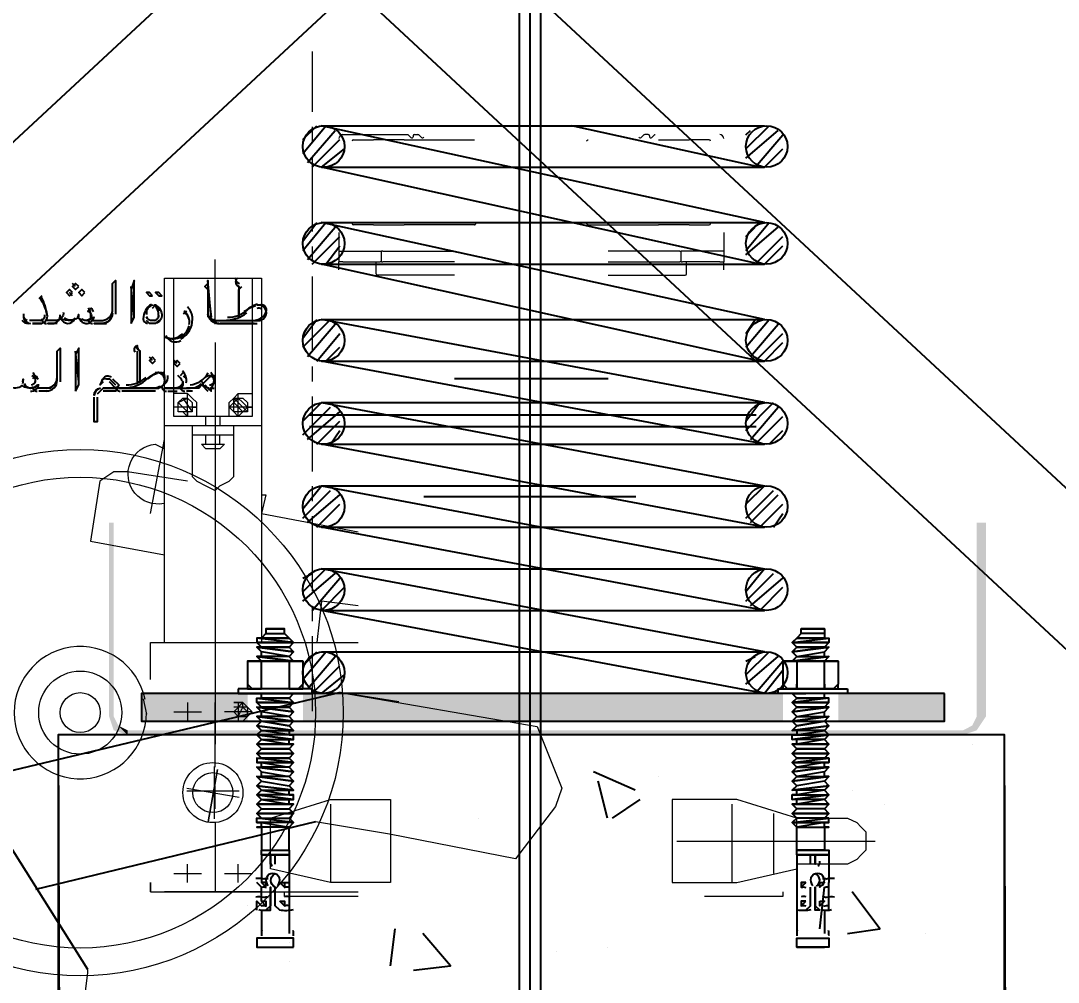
# Model space of a CAD drawing. Header units: millimetres. Extents: x -665 to 1025160, y -26028 to 4210.
# Drawn here: x 2209.8 to 2649.4, y -23621.2 to -23213.8 of the extents above; entities that cross this region are included whole.
import ezdxf

# ---------------------------------------------------------------- set-up
doc = ezdxf.new("R2010")
doc.units = ezdxf.units.MM
doc.linetypes.add('$2$CENTER', pattern=[50.8, 31.75, -6.35, 6.35, -6.35])
for name, color, linetype in [('$0$PDF_PDF6_Geometry', 7, 'Continuous'), ('$0$PDF_SAS_STB_Side', 7, 'Continuous'), ('$2$PDF_0', 7, 'Continuous'), ('AA_Rail', 7, 'Continuous'), ('S-BRACE', 7, 'Continuous')]:
    doc.layers.add(name, color=color, linetype=linetype)
doc.layers.add('$2$CL', color=2, linetype='$2$CENTER', lineweight=0)
doc.layers.add('AA_Datum', color=7, linetype='Continuous', plot=False)
doc.styles.add('Century Gothic$001H0', font='cent.shx')
doc.dimstyles.new('Copy of ISO-25', dxfattribs={"dimtxt": 250, "dimasz": 80, "dimexe": 1.25, "dimexo": 0.625, "dimtad": 1, "dimtxsty": 'Century Gothic$001H0', "dimblk": 'ARCHTICK', "dimcen": 2.5, "dimadec": 0, "dimazin": 0, "dimtfac": 1, "dimtmove": 0, "dimatfit": 3, "dimfxl": 1, "dimarcsym": 0})

# ---------------------------------------------------------------- blocks, each defined once
blk = doc.blocks.new('_ArchTick')
at = {"color": 0, "linetype": 'ByBlock', "const_width": 0.15}
blk.add_lwpolyline([(-0.5, -0.5), (0.5, 0.5)], dxfattribs=at)
blk = doc.blocks.new('*D99')
at = {"color": 0, "lineweight": -2, "transparency": 16777216}
for p, q in [((3250, -6315.42), (249.37, -6315.42)), ((250.62, -23815.42), (250.62, -6315.42)), ((3250, -23815.42), (249.37, -23815.42))]:
    blk.add_line(p, q, dxfattribs=at)
at = {"layer": 'Defpoints', "color": 0, "transparency": 16777216}
for p in [(250.62, -6315.42), (3250.62, -6315.42), (3250.62, -23815.42)]:
    blk.add_point(p, dxfattribs=at)
at = {"color": 0, "lineweight": -2, "transparency": 16777216, "xscale": 80, "yscale": 80, "zscale": 80}
for p, rotation in [((250.62, -6315.42), 90), ((250.62, -23815.42), 270)]:
    blk.add_blockref('_ArchTick', p, dxfattribs=dict(at, rotation=rotation))
at = {"color": 0, "transparency": 16777216, "insert": (125, -15065.42), "char_height": 250, "attachment_point": 5, "rotation": 90, "style": 'Century Gothic$001H0'}
blk.add_mtext('SHAFT TOTAL HEIGHT 17500', dxfattribs=at)

msp = doc.modelspace()

# ---------------------------------------------------------------- linework, layer by layer
at = {"layer": '$0$PDF_PDF6_Geometry', "lineweight": 5}
for points in [[(2292.188, -23342.384), (2292.188, -23315.005)], [(2292.188, -23350.207), (2292.188, -23520.351)], [(2282.41, -23377.586), (2284.365, -23377.586), (2280.454, -23377.586), (2280.454, -23371.719)], [(2305.878, -23377.586), (2307.833, -23377.586), (2301.966, -23377.586), (2301.966, -23371.719)], [(2280.454, -23381.498), (2280.454, -23377.586), (2274.587, -23377.586)], [(2301.966, -23381.498), (2301.966, -23377.586), (2298.055, -23377.586)], [(2264.809, -23422.567), (2270.676, -23391.276)], [(2280.454, -23408.877), (2255.03, -23404.966)], [(2280.454, -23502.75), (2280.454, -23506.661), (2280.454, -23510.572)], [(2292.188, -23530.129), (2292.188, -23502.75)], [(2301.966, -23502.75), (2301.966, -23510.572)], [(2274.587, -23506.661), (2280.454, -23506.661), (2286.321, -23506.661)], [(2307.833, -23506.661), (2301.966, -23506.661), (2296.099, -23506.661)], [(2302.292, -23540.234), (2291.862, -23540.234), (2291.862, -23529.803)], [(2293.166, -23531.107), (2289.255, -23553.271), (2293.166, -23531.107)], [(2280.128, -23538.93), (2302.292, -23542.841)], [(2292.188, -23547.73), (2292.188, -23537.952)], [(2291.862, -23551.968), (2291.862, -23540.234), (2280.128, -23540.234)], [(2341.08, -23545.775), (2341.08, -23561.42), (2341.08, -23579.021)], [(2511.224, -23579.021), (2511.224, -23561.42), (2511.224, -23545.775)], [(2528.825, -23549.686), (2528.825, -23561.42), (2528.825, -23575.11)], [(2292.188, -23553.597), (2292.188, -23582.932)], [(2487.756, -23561.42), (2528.825, -23561.42), (2571.85, -23561.42)], [(2280.454, -23579.021), (2280.454, -23575.11), (2280.454, -23571.198)], [(2296.099, -23575.11), (2301.966, -23575.11), (2301.966, -23571.198)], [(2274.587, -23575.11), (2280.454, -23575.11), (2286.321, -23575.11)], [(2301.966, -23579.021), (2301.966, -23575.11), (2307.833, -23575.11)]]:
    msp.add_lwpolyline(points, dxfattribs=at)
at = {"layer": '$0$PDF_PDF6_Geometry', "lineweight": 13}
for points in [[(2270.676, -23477.326), (2270.676, -23322.827), (2311.745, -23322.827), (2311.745, -23477.326)], [(2307.833, -23322.827), (2307.833, -23381.498), (2274.587, -23381.498), (2274.587, -23322.827)], [(2284.365, -23381.498), (2284.365, -23375.631), (2282.41, -23373.675), (2280.454, -23371.719), (2274.587, -23371.719)], [(2298.055, -23381.498), (2298.055, -23375.631), (2300.011, -23373.675), (2301.966, -23371.719), (2307.833, -23371.719)], [(2280.454, -23379.542), (2276.543, -23375.631), (2278.498, -23373.675), (2282.41, -23379.542)], [(2305.878, -23379.542), (2300.011, -23373.675), (2300.011, -23375.631), (2303.922, -23379.542)], [(2311.745, -23385.409), (2270.676, -23385.409)], [(2282.41, -23385.409), (2282.41, -23403.01), (2282.41, -23406.921), (2284.365, -23408.877), (2288.277, -23410.833), (2292.188, -23412.788), (2294.144, -23410.833), (2298.055, -23408.877), (2300.011, -23406.921), (2300.011, -23403.01), (2300.011, -23385.409)], [(2288.277, -23385.409), (2288.277, -23381.498)], [(2294.144, -23381.498), (2294.144, -23385.409)], [(2282.41, -23389.32), (2300.011, -23389.32)], [(2288.277, -23393.232), (2288.277, -23389.32)], [(2294.144, -23393.232), (2294.144, -23389.32)], [(2255.03, -23404.966), (2249.163, -23404.966), (2243.296, -23408.877), (2239.385, -23434.301), (2270.676, -23440.168)], [(2311.745, -23414.744), (2313.7, -23414.744), (2311.745, -23422.567), (2352.814, -23430.39)], [(2352.814, -23461.68), (2337.169, -23459.725), (2335.213, -23477.326)], [(2264.809, -23492.971), (2264.809, -23477.326), (2352.814, -23477.326)], [(2369.939, -23502.424), (2345.167, -23498.512), (2428.609, -23512.854), (2439.04, -23538.93), (2436.432, -23546.753), (2419.483, -23568.917), (2366.028, -23558.487), (2334.737, -23553.271)], [(2261.725, -23501.12), (2263.029, -23507.639)], [(2303.922, -23502.75), (2300.011, -23506.661), (2301.966, -23508.617), (2303.922, -23504.705)], [(2303.922, -23508.617), (2301.966, -23508.617), (2303.922, -23508.617), (2305.878, -23508.617), (2307.833, -23506.661), (2305.878, -23504.705), (2303.922, -23504.705), (2300.011, -23504.705)], [(2538.603, -23551.642), (2560.116, -23551.642), (2564.027, -23553.597), (2565.983, -23555.553), (2567.939, -23557.509), (2567.939, -23561.42), (2567.939, -23565.331), (2565.983, -23567.287), (2564.027, -23569.243), (2560.116, -23571.198), (2538.603, -23571.198)], [(2264.809, -23579.021), (2264.809, -23582.932), (2264.809, -23579.021)], [(2264.809, -23582.932), (2352.814, -23582.932)], [(2311.745, -23582.932), (2270.676, -23582.932)], [(2352.814, -23584.888), (2321.523, -23584.888), (2321.523, -23582.932)], [(2532.736, -23582.932), (2532.736, -23584.888), (2499.49, -23584.888)], [(2100.056, -23602.815), (2098.752, -23604.119), (2088.321, -23699.709), (2088.321, -23701.927), (2089.625, -23703.244), (2225.219, -23714.978), (2226.143, -23713.905), (2226.523, -23712.361), (2238.257, -23617.157), (2238.257, -23615.853)]]:
    msp.add_lwpolyline(points, dxfattribs=at)
for points in [[(2282.41, -23377.586), (2282.41, -23379.542), (2280.454, -23379.542), (2276.543, -23379.542), (2276.543, -23377.586), (2276.543, -23375.631), (2280.454, -23373.675), (2282.41, -23375.631), (2282.41, -23377.586), (2282.41, -23379.542), (2280.454, -23379.542), (2280.454, -23381.498), (2278.498, -23379.542), (2276.543, -23379.542), (2276.543, -23377.586), (2276.543, -23375.631), (2278.498, -23373.675), (2280.454, -23373.675), (2282.41, -23375.631)], [(2305.878, -23377.586), (2303.922, -23379.542), (2301.966, -23379.542), (2300.011, -23379.542), (2300.011, -23377.586), (2300.011, -23375.631), (2301.966, -23373.675), (2303.922, -23375.631), (2305.878, -23377.586), (2305.878, -23379.542), (2303.922, -23379.542), (2301.966, -23381.498), (2300.011, -23379.542), (2298.055, -23377.586), (2300.011, -23375.631), (2300.011, -23373.675), (2301.966, -23373.675), (2303.922, -23373.675), (2305.878, -23375.631)], [(2288.277, -23395.187), (2286.321, -23393.232), (2296.099, -23393.232), (2294.144, -23395.187)], [(2300.011, -23502.75), (2301.966, -23502.75), (2303.922, -23502.75), (2305.878, -23504.705), (2305.878, -23508.617), (2303.922, -23510.572), (2301.966, -23510.572), (2303.922, -23510.572), (2305.878, -23508.617), (2305.878, -23506.661), (2303.922, -23504.705), (2303.922, -23502.75), (2301.966, -23502.75)], [(2341.08, -23579.021), (2315.656, -23573.154), (2315.656, -23551.642), (2341.08, -23543.819), (2366.504, -23543.819), (2366.504, -23579.021)], [(2513.18, -23579.021), (2538.603, -23573.154), (2538.603, -23551.642), (2513.18, -23543.819), (2485.8, -23543.819), (2485.8, -23579.021)]]:
    msp.add_lwpolyline(points, close=True, dxfattribs=at)
msp.add_lwpolyline([(2270.455, -23418.363, -1.0507639), (2266.764, -23393.232), (2270.676, -23395.187)], format="xyb", dxfattribs=at)
for centre, radius in [((2234.997, -23506.986), 111.474), ((2234.998, -23506.987), 99.739), ((2234.998, -23506.987), 17.601), ((2234.998, -23506.987), 8.474), ((2291.211, -23540.886), 12.712), ((2291.211, -23540.886), 8.474)]:
    msp.add_circle(centre, radius, dxfattribs=at)
msp.add_arc((2234.998, -23506.988), 28.03, 11.35805, 0.14462, dxfattribs=at)
at = {"layer": '$0$PDF_SAS_STB_Side', "lineweight": 25}
for points in [[(2313.7, -23473.414), (2311.745, -23475.37), (2309.789, -23475.37), (2309.789, -23477.326), (2325.435, -23477.326), (2309.789, -23475.37)], [(2321.523, -23473.414), (2323.479, -23475.37), (2325.435, -23477.326), (2309.789, -23477.326), (2311.745, -23479.282), (2309.789, -23479.282)], [(2313.7, -23471.459), (2321.523, -23471.459)], [(2313.7, -23471.459), (2313.7, -23471.459)], [(2321.523, -23471.459), (2321.523, -23471.459)], [(2550.338, -23473.414), (2550.338, -23475.37), (2552.293, -23475.37), (2552.293, -23477.326), (2536.648, -23477.326), (2552.293, -23475.37)], [(2540.559, -23473.414), (2538.603, -23475.37), (2536.648, -23477.326), (2552.293, -23477.326), (2550.338, -23479.282), (2552.293, -23479.282)], [(2550.338, -23471.459), (2548.382, -23471.459), (2540.559, -23471.459)], [(2540.559, -23471.459), (2540.559, -23471.459)], [(2325.435, -23481.237), (2323.479, -23483.193), (2311.745, -23481.237), (2309.789, -23479.282), (2325.435, -23481.237), (2323.479, -23479.282), (2311.745, -23479.282), (2323.479, -23479.282), (2325.435, -23477.326)], [(2311.745, -23475.37), (2323.479, -23475.37), (2311.745, -23475.37)], [(2323.479, -23475.37), (2323.479, -23475.37)], [(2325.435, -23477.326), (2325.435, -23477.326)], [(2536.648, -23477.326), (2536.648, -23477.326)], [(2536.648, -23481.237), (2538.603, -23483.193), (2550.338, -23481.237), (2552.293, -23479.282), (2536.648, -23481.237), (2538.603, -23479.282), (2550.338, -23479.282), (2538.603, -23479.282), (2536.648, -23477.326)], [(2550.338, -23475.37), (2538.603, -23475.37), (2550.338, -23475.37)], [(2538.603, -23475.37), (2538.603, -23475.37)], [(2323.479, -23485.149), (2325.435, -23485.149), (2327.39, -23485.149), (2329.346, -23485.149), (2327.39, -23485.149), (2307.833, -23485.149), (2305.878, -23485.149), (2307.833, -23485.149), (2309.789, -23485.149), (2311.745, -23485.149), (2309.789, -23483.193), (2325.435, -23485.149), (2323.479, -23483.193), (2311.745, -23483.193), (2311.745, -23481.237)], [(2309.789, -23479.282), (2325.435, -23481.237), (2309.789, -23479.282)], [(2309.789, -23479.282), (2309.789, -23479.282)], [(2311.745, -23479.282), (2311.745, -23479.282)], [(2323.479, -23479.282), (2323.479, -23479.282)], [(2325.435, -23481.237), (2325.435, -23481.237)], [(2538.603, -23485.149), (2536.648, -23485.149), (2534.692, -23485.149), (2532.736, -23485.149), (2534.692, -23485.149), (2554.249, -23485.149), (2556.205, -23485.149), (2554.249, -23485.149), (2552.293, -23485.149), (2550.338, -23485.149), (2552.293, -23483.193), (2536.648, -23485.149), (2538.603, -23483.193), (2550.338, -23483.193), (2550.338, -23481.237)], [(2552.293, -23479.282), (2536.648, -23481.237), (2552.293, -23479.282)], [(2536.648, -23481.237), (2536.648, -23481.237)], [(2538.603, -23479.282), (2538.603, -23479.282)], [(2550.338, -23479.282), (2550.338, -23479.282)], [(2552.293, -23479.282), (2552.293, -23479.282)], [(2323.479, -23494.927), (2323.479, -23496.883), (2325.435, -23496.883), (2327.39, -23496.883), (2329.346, -23496.883), (2329.346, -23494.927), (2327.39, -23496.883), (2307.833, -23496.883), (2305.878, -23494.927), (2305.878, -23496.883), (2307.833, -23496.883), (2309.789, -23496.883), (2311.745, -23496.883), (2311.745, -23494.927), (2311.745, -23485.149), (2313.7, -23485.149), (2315.656, -23485.149), (2317.612, -23485.149), (2319.568, -23485.149), (2321.523, -23485.149), (2323.479, -23485.149), (2323.479, -23494.927), (2323.479, -23496.883), (2321.523, -23496.883), (2319.568, -23496.883), (2317.612, -23496.883), (2315.656, -23496.883), (2313.7, -23496.883), (2311.745, -23496.883), (2311.745, -23494.927)], [(2305.878, -23485.149), (2305.878, -23494.927)], [(2305.878, -23485.149), (2305.878, -23485.149)], [(2309.789, -23483.193), (2325.435, -23485.149), (2309.789, -23483.193)], [(2309.789, -23483.193), (2309.789, -23483.193)], [(2311.745, -23483.193), (2309.789, -23483.193)], [(2323.479, -23483.193), (2323.479, -23483.193)], [(2323.479, -23485.149), (2323.479, -23485.149)], [(2325.435, -23485.149), (2325.435, -23485.149)], [(2325.435, -23485.149), (2325.435, -23485.149)], [(2329.346, -23485.149), (2329.346, -23494.927)], [(2329.346, -23485.149), (2329.346, -23485.149)], [(2532.736, -23485.149), (2532.736, -23494.927)], [(2532.736, -23485.149), (2532.736, -23485.149)], [(2552.293, -23483.193), (2536.648, -23485.149), (2552.293, -23483.193)], [(2536.648, -23485.149), (2536.648, -23485.149)], [(2536.648, -23485.149), (2536.648, -23485.149)], [(2538.603, -23483.193), (2538.603, -23483.193)], [(2538.603, -23485.149), (2538.603, -23485.149)], [(2550.338, -23483.193), (2552.293, -23483.193)], [(2552.293, -23483.193), (2552.293, -23483.193)], [(2556.205, -23485.149), (2556.205, -23494.927)], [(2556.205, -23485.149), (2556.205, -23485.149)], [(2305.878, -23494.927), (2305.878, -23494.927)], [(2329.346, -23494.927), (2329.346, -23494.927)], [(2550.338, -23494.927), (2550.338, -23496.883), (2552.293, -23496.883), (2554.249, -23496.883), (2556.205, -23496.883), (2556.205, -23494.927), (2554.249, -23496.883), (2534.692, -23496.883), (2532.736, -23494.927), (2532.736, -23496.883), (2534.692, -23496.883), (2536.648, -23496.883), (2538.603, -23496.883), (2538.603, -23494.927)], [(2532.736, -23494.927), (2532.736, -23494.927)], [(2556.205, -23494.927), (2556.205, -23494.927)], [(2309.789, -23504.705), (2311.745, -23504.705), (2309.789, -23502.75), (2325.435, -23502.75), (2323.479, -23500.794), (2311.745, -23500.794), (2323.479, -23500.794), (2325.435, -23498.838), (2319.568, -23498.838), (2325.435, -23498.838), (2323.479, -23498.838)], [(2309.789, -23500.794), (2325.435, -23502.75), (2309.789, -23502.75), (2309.789, -23500.794), (2311.745, -23500.794), (2311.745, -23498.838)], [(2552.293, -23504.705), (2550.338, -23504.705), (2552.293, -23502.75), (2536.648, -23502.75), (2538.603, -23500.794), (2550.338, -23500.794), (2538.603, -23500.794), (2536.648, -23498.838), (2542.515, -23498.838), (2536.648, -23498.838), (2538.603, -23498.838)], [(2552.293, -23500.794), (2536.648, -23502.75), (2552.293, -23502.75), (2552.293, -23500.794), (2550.338, -23500.794), (2550.338, -23498.838)], [(2325.435, -23506.661), (2323.479, -23508.617), (2311.745, -23506.661), (2309.789, -23504.705), (2325.435, -23506.661), (2323.479, -23504.705), (2311.745, -23504.705), (2323.479, -23504.705), (2325.435, -23502.75)], [(2323.479, -23500.794), (2323.479, -23500.794)], [(2325.435, -23502.75), (2325.435, -23502.75)], [(2536.648, -23502.75), (2536.648, -23502.75)], [(2536.648, -23506.661), (2538.603, -23508.617), (2550.338, -23506.661), (2552.293, -23504.705), (2536.648, -23506.661), (2538.603, -23504.705), (2550.338, -23504.705), (2538.603, -23504.705), (2536.648, -23502.75)], [(2538.603, -23500.794), (2538.603, -23500.794)], [(2309.789, -23504.705), (2325.435, -23506.661), (2309.789, -23504.705)], [(2309.789, -23504.705), (2309.789, -23504.705)], [(2309.789, -23512.528), (2311.745, -23510.572), (2309.789, -23508.617), (2325.435, -23510.572), (2323.479, -23508.617), (2311.745, -23508.617), (2311.745, -23506.661)], [(2311.745, -23504.705), (2311.745, -23504.705)], [(2323.479, -23504.705), (2323.479, -23504.705)], [(2325.435, -23506.661), (2325.435, -23506.661)], [(2552.293, -23504.705), (2536.648, -23506.661), (2552.293, -23504.705)], [(2536.648, -23506.661), (2536.648, -23506.661)], [(2552.293, -23512.528), (2550.338, -23510.572), (2552.293, -23508.617), (2536.648, -23510.572), (2538.603, -23508.617), (2550.338, -23508.617), (2550.338, -23506.661)], [(2538.603, -23504.705), (2538.603, -23504.705)], [(2550.338, -23504.705), (2550.338, -23504.705)], [(2552.293, -23504.705), (2552.293, -23504.705)], [(2309.789, -23508.617), (2325.435, -23510.572), (2309.789, -23508.617)], [(2309.789, -23508.617), (2309.789, -23508.617)], [(2311.745, -23508.617), (2309.789, -23508.617)], [(2309.789, -23516.439), (2311.745, -23514.484), (2309.789, -23512.528), (2325.435, -23514.484), (2323.479, -23512.528), (2311.745, -23510.572), (2323.479, -23512.528), (2325.435, -23510.572)], [(2309.789, -23512.528), (2325.435, -23514.484), (2309.789, -23512.528)], [(2309.789, -23512.528), (2309.789, -23512.528)], [(2311.745, -23510.572), (2311.745, -23510.572)], [(2323.479, -23508.617), (2323.479, -23508.617)], [(2323.479, -23512.528), (2323.479, -23512.528)], [(2325.435, -23510.572), (2325.435, -23510.572)], [(2552.293, -23508.617), (2536.648, -23510.572), (2552.293, -23508.617)], [(2536.648, -23510.572), (2536.648, -23510.572)], [(2552.293, -23516.439), (2550.338, -23514.484), (2552.293, -23512.528), (2536.648, -23514.484), (2538.603, -23512.528), (2550.338, -23510.572), (2538.603, -23512.528), (2536.648, -23510.572)], [(2552.293, -23512.528), (2536.648, -23514.484), (2552.293, -23512.528)], [(2538.603, -23508.617), (2538.603, -23508.617)], [(2538.603, -23512.528), (2538.603, -23512.528)], [(2550.338, -23508.617), (2552.293, -23508.617)], [(2550.338, -23510.572), (2550.338, -23510.572)], [(2552.293, -23508.617), (2552.293, -23508.617)], [(2552.293, -23512.528), (2552.293, -23512.528)], [(2309.789, -23516.439), (2309.789, -23516.439)], [(2309.789, -23520.351), (2311.745, -23518.395), (2323.479, -23518.395), (2325.435, -23518.395), (2309.789, -23516.439), (2311.745, -23518.395), (2323.479, -23520.351), (2323.479, -23518.395)], [(2323.479, -23514.484), (2323.479, -23516.439), (2311.745, -23514.484), (2323.479, -23514.484), (2325.435, -23514.484)], [(2311.745, -23514.484), (2311.745, -23514.484)], [(2323.479, -23516.439), (2325.435, -23516.439)], [(2325.435, -23514.484), (2325.435, -23514.484)], [(2536.648, -23514.484), (2536.648, -23514.484)], [(2538.603, -23514.484), (2538.603, -23516.439), (2550.338, -23514.484), (2538.603, -23514.484), (2536.648, -23514.484)], [(2538.603, -23516.439), (2536.648, -23516.439)], [(2552.293, -23520.351), (2550.338, -23518.395), (2538.603, -23518.395), (2536.648, -23518.395), (2552.293, -23516.439), (2550.338, -23518.395), (2538.603, -23520.351), (2538.603, -23518.395)], [(2550.338, -23514.484), (2550.338, -23514.484)], [(2552.293, -23516.439), (2552.293, -23516.439)], [(2309.789, -23520.351), (2325.435, -23520.351), (2309.789, -23520.351)], [(2309.789, -23520.351), (2309.789, -23520.351)], [(2323.479, -23520.351), (2325.435, -23520.351), (2309.789, -23520.351), (2311.745, -23522.306), (2309.789, -23524.262)], [(2325.435, -23524.262), (2323.479, -23526.218), (2311.745, -23526.218), (2323.479, -23526.218), (2325.435, -23528.173), (2309.789, -23526.218), (2311.745, -23526.218), (2309.789, -23524.262), (2325.435, -23524.262), (2323.479, -23522.306), (2311.745, -23522.306), (2323.479, -23522.306), (2325.435, -23520.351)], [(2311.745, -23518.395), (2311.745, -23518.395)], [(2325.435, -23520.351), (2325.435, -23520.351)], [(2552.293, -23520.351), (2536.648, -23520.351), (2552.293, -23520.351)], [(2536.648, -23520.351), (2536.648, -23520.351)], [(2538.603, -23520.351), (2536.648, -23520.351), (2552.293, -23520.351), (2550.338, -23522.306), (2552.293, -23524.262)], [(2536.648, -23524.262), (2538.603, -23526.218), (2550.338, -23526.218), (2538.603, -23526.218), (2536.648, -23528.173), (2552.293, -23526.218), (2550.338, -23526.218), (2552.293, -23524.262), (2536.648, -23524.262), (2538.603, -23522.306), (2550.338, -23522.306), (2538.603, -23522.306), (2536.648, -23520.351)], [(2550.338, -23518.395), (2550.338, -23518.395)], [(2552.293, -23520.351), (2552.293, -23520.351)], [(2309.789, -23524.262), (2325.435, -23524.262), (2309.789, -23524.262)], [(2309.789, -23524.262), (2309.789, -23524.262)], [(2311.745, -23522.306), (2311.745, -23522.306)], [(2323.479, -23522.306), (2323.479, -23522.306)], [(2325.435, -23524.262), (2325.435, -23524.262)], [(2552.293, -23524.262), (2536.648, -23524.262), (2552.293, -23524.262)], [(2536.648, -23524.262), (2536.648, -23524.262)], [(2538.603, -23522.306), (2538.603, -23522.306)], [(2550.338, -23522.306), (2550.338, -23522.306)], [(2552.293, -23524.262), (2552.293, -23524.262)], [(2309.789, -23526.218), (2309.789, -23528.173), (2325.435, -23528.173), (2309.789, -23528.173), (2311.745, -23528.173), (2323.479, -23530.129), (2325.435, -23528.173)], [(2309.789, -23530.129), (2311.745, -23530.129), (2311.745, -23528.173)], [(2325.435, -23532.085), (2309.789, -23530.129), (2325.435, -23532.085), (2323.479, -23530.129), (2311.745, -23530.129)], [(2309.789, -23530.129), (2309.789, -23530.129)], [(2323.479, -23526.218), (2323.479, -23526.218)], [(2323.479, -23530.129), (2323.479, -23530.129)], [(2325.435, -23528.173), (2325.435, -23528.173)], [(2552.293, -23526.218), (2552.293, -23528.173), (2536.648, -23528.173), (2552.293, -23528.173), (2550.338, -23528.173), (2538.603, -23530.129), (2536.648, -23528.173)], [(2536.648, -23528.173), (2536.648, -23528.173)], [(2536.648, -23532.085), (2552.293, -23530.129), (2536.648, -23532.085), (2538.603, -23530.129), (2550.338, -23530.129)], [(2538.603, -23526.218), (2538.603, -23526.218)], [(2538.603, -23530.129), (2538.603, -23530.129)], [(2552.293, -23530.129), (2550.338, -23530.129), (2550.338, -23528.173)], [(2552.293, -23530.129), (2552.293, -23530.129)], [(2309.789, -23534.04), (2311.745, -23534.04), (2311.745, -23532.085)], [(2325.435, -23535.996), (2309.789, -23534.04), (2325.435, -23535.996), (2323.479, -23534.04), (2311.745, -23534.04)], [(2309.789, -23534.04), (2309.789, -23534.04)], [(2309.789, -23537.952), (2311.745, -23535.996), (2323.479, -23537.952), (2325.435, -23535.996), (2309.789, -23534.04), (2311.745, -23535.996), (2323.479, -23537.952), (2325.435, -23539.908), (2309.789, -23537.952), (2325.435, -23539.908)], [(2323.479, -23534.04), (2323.479, -23534.04)], [(2536.648, -23535.996), (2552.293, -23534.04), (2536.648, -23535.996), (2538.603, -23534.04), (2550.338, -23534.04)], [(2552.293, -23537.952), (2550.338, -23535.996), (2538.603, -23537.952), (2536.648, -23535.996), (2552.293, -23534.04), (2550.338, -23535.996), (2538.603, -23537.952), (2536.648, -23539.908), (2552.293, -23537.952), (2536.648, -23539.908)], [(2538.603, -23534.04), (2538.603, -23534.04)], [(2552.293, -23534.04), (2550.338, -23534.04), (2550.338, -23532.085)], [(2552.293, -23534.04), (2552.293, -23534.04)], [(2309.789, -23537.952), (2309.789, -23537.952)], [(2309.789, -23541.863), (2311.745, -23539.908), (2323.479, -23539.908), (2325.435, -23539.908), (2309.789, -23537.952), (2311.745, -23539.908), (2323.479, -23541.863), (2323.479, -23539.908)], [(2552.293, -23541.863), (2550.338, -23539.908), (2538.603, -23539.908), (2536.648, -23539.908), (2552.293, -23537.952), (2550.338, -23539.908), (2538.603, -23541.863), (2538.603, -23539.908)], [(2552.293, -23537.952), (2552.293, -23537.952)], [(2309.789, -23541.863), (2309.789, -23541.863)], [(2309.789, -23545.775), (2311.745, -23543.819), (2323.479, -23543.819), (2325.435, -23543.819), (2309.789, -23541.863), (2311.745, -23543.819), (2323.479, -23545.775), (2323.479, -23543.819)], [(2323.479, -23541.863), (2325.435, -23541.863)], [(2538.603, -23541.863), (2536.648, -23541.863)], [(2552.293, -23545.775), (2550.338, -23543.819), (2538.603, -23543.819), (2536.648, -23543.819), (2552.293, -23541.863), (2550.338, -23543.819), (2538.603, -23545.775), (2538.603, -23543.819)], [(2552.293, -23541.863), (2552.293, -23541.863)], [(2323.479, -23545.775), (2325.435, -23545.775), (2309.789, -23545.775), (2325.435, -23545.775)], [(2309.789, -23545.775), (2309.789, -23545.775)], [(2309.789, -23549.686), (2311.745, -23547.73), (2323.479, -23547.73), (2325.435, -23545.775), (2309.789, -23545.775), (2311.745, -23547.73), (2323.479, -23547.73), (2325.435, -23549.686), (2309.789, -23549.686), (2325.435, -23549.686)], [(2538.603, -23545.775), (2536.648, -23545.775), (2552.293, -23545.775), (2536.648, -23545.775)], [(2552.293, -23549.686), (2550.338, -23547.73), (2538.603, -23547.73), (2536.648, -23545.775), (2552.293, -23545.775), (2550.338, -23547.73), (2538.603, -23547.73), (2536.648, -23549.686), (2552.293, -23549.686), (2536.648, -23549.686)], [(2552.293, -23545.775), (2552.293, -23545.775)], [(2309.789, -23549.686), (2309.789, -23549.686)], [(2325.435, -23553.597), (2309.789, -23553.597), (2311.745, -23553.597), (2323.479, -23555.553), (2325.435, -23553.597), (2309.789, -23553.597), (2309.789, -23551.642), (2311.745, -23551.642), (2323.479, -23551.642), (2325.435, -23549.686), (2309.789, -23549.686), (2311.745, -23551.642), (2323.479, -23551.642), (2325.435, -23553.597), (2309.789, -23551.642)], [(2538.603, -23555.553), (2550.338, -23555.553), (2550.338, -23565.331), (2538.603, -23565.331), (2538.603, -23555.553), (2552.293, -23555.553), (2550.338, -23555.553), (2550.338, -23553.597), (2552.293, -23553.597), (2536.648, -23553.597), (2552.293, -23553.597), (2552.293, -23551.642)], [(2552.293, -23549.686), (2552.293, -23549.686)], [(2323.479, -23555.553), (2311.745, -23555.553), (2311.745, -23565.331), (2323.479, -23565.331), (2323.479, -23567.287), (2311.745, -23567.287), (2311.745, -23565.331), (2323.479, -23565.331), (2323.479, -23555.553), (2309.789, -23555.553), (2311.745, -23555.553), (2311.745, -23553.597)], [(2323.479, -23555.553), (2323.479, -23555.553)], [(2323.479, -23555.553), (2323.479, -23555.553)], [(2325.435, -23553.597), (2325.435, -23553.597)], [(2536.648, -23553.597), (2536.648, -23553.597)], [(2550.338, -23553.597), (2538.603, -23555.553), (2536.648, -23553.597)], [(2538.603, -23555.553), (2538.603, -23555.553)], [(2538.603, -23555.553), (2538.603, -23555.553)], [(2323.479, -23567.287), (2311.745, -23567.287), (2323.479, -23567.287), (2311.745, -23567.287), (2323.479, -23567.287), (2323.479, -23590.755), (2323.479, -23600.534)], [(2321.523, -23567.287), (2313.7, -23567.287)], [(2317.612, -23571.198), (2317.612, -23567.287)], [(2538.603, -23567.287), (2552.293, -23567.287), (2538.603, -23567.287), (2552.293, -23567.287), (2538.603, -23567.287), (2538.603, -23590.755), (2538.603, -23600.534)], [(2540.559, -23567.287), (2548.382, -23567.287)], [(2544.47, -23571.198), (2544.47, -23567.287)], [(2315.656, -23571.198), (2315.656, -23571.198)], [(2546.426, -23571.198), (2546.426, -23571.198)], [(2311.745, -23586.844), (2313.7, -23586.844), (2313.7, -23588.799), (2311.745, -23586.844), (2311.745, -23580.977), (2309.789, -23579.021)], [(2538.603, -23579.021), (2538.603, -23580.977)], [(2542.515, -23590.755), (2544.47, -23588.799), (2544.47, -23580.977)], [(2538.603, -23586.844), (2538.603, -23588.799)], [(2552.293, -23590.755), (2552.293, -23586.844)], [(2309.789, -23590.755), (2309.789, -23590.755)], [(2311.745, -23590.755), (2311.745, -23600.534)], [(2550.338, -23590.755), (2550.338, -23600.534)], [(2552.293, -23590.755), (2552.293, -23590.755)], [(2325.435, -23606.401), (2325.435, -23602.489), (2309.789, -23602.489), (2309.789, -23606.401), (2325.435, -23606.401)], [(2538.603, -23606.401), (2538.603, -23602.489), (2552.293, -23602.489), (2552.293, -23606.401), (2538.603, -23606.401), (2550.338, -23606.401)], [(2311.745, -23606.401), (2323.479, -23606.401)]]:
    msp.add_lwpolyline(points, dxfattribs=at)
for points in [[(2321.523, -23473.414), (2321.523, -23471.459), (2313.7, -23471.459), (2313.7, -23473.414)], [(2540.559, -23473.414), (2540.559, -23471.459), (2550.338, -23471.459), (2550.338, -23473.414)], [(2550.338, -23494.927), (2550.338, -23485.149), (2548.382, -23485.149), (2546.426, -23485.149), (2544.47, -23485.149), (2542.515, -23485.149), (2540.559, -23485.149), (2538.603, -23485.149), (2538.603, -23494.927), (2538.603, -23496.883), (2540.559, -23496.883), (2542.515, -23496.883), (2544.47, -23496.883), (2546.426, -23496.883), (2548.382, -23496.883), (2550.338, -23496.883)], [(2301.966, -23496.883), (2301.966, -23498.838), (2333.257, -23498.838), (2333.257, -23496.883)], [(2560.116, -23496.883), (2560.116, -23498.838), (2530.781, -23498.838), (2530.781, -23496.883)], [(2325.435, -23518.395), (2325.435, -23516.439), (2309.789, -23516.439)], [(2536.648, -23518.395), (2536.648, -23516.439), (2552.293, -23516.439)], [(2311.745, -23532.085), (2323.479, -23534.04), (2325.435, -23532.085), (2309.789, -23530.129)], [(2550.338, -23532.085), (2538.603, -23534.04), (2536.648, -23532.085), (2552.293, -23530.129)], [(2325.435, -23543.819), (2325.435, -23541.863), (2309.789, -23541.863)], [(2536.648, -23543.819), (2536.648, -23541.863), (2552.293, -23541.863)], [(2552.293, -23551.642), (2550.338, -23551.642), (2538.603, -23551.642), (2536.648, -23549.686), (2552.293, -23549.686), (2550.338, -23551.642), (2538.603, -23551.642), (2536.648, -23553.597)], [(2538.603, -23567.287), (2538.603, -23565.331), (2552.293, -23565.331), (2552.293, -23567.287)], [(2315.656, -23567.287), (2315.656, -23571.198)], [(2546.426, -23567.287), (2546.426, -23571.198)], [(2313.7, -23579.021), (2311.745, -23579.021), (2313.7, -23580.977)], [(2313.7, -23590.755), (2315.656, -23590.755), (2315.656, -23588.799), (2315.656, -23580.977), (2315.656, -23588.799)], [(2319.568, -23579.021), (2321.523, -23579.021), (2321.523, -23580.977)], [(2542.515, -23579.021), (2540.559, -23579.021), (2540.559, -23580.977)], [(2548.382, -23590.755), (2546.426, -23590.755), (2546.426, -23588.799), (2546.426, -23580.977), (2546.426, -23588.799)], [(2548.382, -23579.021), (2550.338, -23579.021), (2548.382, -23580.977)], [(2319.568, -23586.844), (2321.523, -23586.844), (2321.523, -23588.799)], [(2542.515, -23586.844), (2540.559, -23586.844), (2540.559, -23588.799)], [(2548.382, -23586.844), (2550.338, -23586.844), (2548.382, -23588.799)]]:
    msp.add_lwpolyline(points, close=True, dxfattribs=at)
for points in [[(2309.441, -23577.195, -0.1232303), (2312.762, -23577.363, -0.0840663), (2314.568, -23577.319)], [(2325.291, -23590.519, -0.0916226), (2319.568, -23590.755), (2317.612, -23588.799), (2317.612, -23580.977, -0.6250663), (2317.509, -23575.315)], [(2321.448, -23579.216, -0.1852368), (2323.479, -23579.021), (2323.479, -23580.977, 0.1852368), (2321.448, -23581.172)], [(2549.47, -23577.319, -0.0833592), (2551.277, -23577.363, -0.1233251), (2554.596, -23577.194)], [(2550.139, -23589.046, -0.1813341), (2552.293, -23588.799), (2552.293, -23586.844), (2552.293, -23580.977), (2552.293, -23579.021)], [(2309.441, -23585.018, -0.1232303), (2312.762, -23585.186, -0.0840663), (2314.568, -23585.142)], [(2309.789, -23590.755), (2309.789, -23586.844), (2311.745, -23588.799, -0.1812553), (2313.901, -23589.047)], [(2323.479, -23586.844), (2323.479, -23588.799, 0.1852368), (2321.448, -23588.995)], [(2549.47, -23585.141, -0.0833592), (2551.277, -23585.185, -0.1233251), (2554.596, -23585.017)]]:
    msp.add_lwpolyline(points, format="xyb", dxfattribs=at)
for centre, radius, start, end in [((2318.591, -23570.22), 2.935, 174.00651, 219.82404), ((2545.456, -23570.222), 2.927, 320.10838, 6.06107), ((2316.632, -23578.045), 2.931, 311.79085, 228.20915), ((2547.402, -23578.046), 2.93, 311.81909, 228.18091), ((2545.445, -23578.046), 2.937, 300.43435, 68.33812), ((2312.722, -23583.909), 2.933, 66.29406, 107.38855), ((2541.537, -23581.967), 2.945, 69.03037, 110.96963), ((2541.537, -23583.923), 2.945, 69.03037, 110.96963), ((2551.318, -23583.907), 2.931, 72.6027, 113.71469), ((2322.501, -23587.829), 2.94, 69.01133, 110.98867), ((2541.537, -23587.834), 2.945, 69.03037, 110.96963), ((2312.723, -23583.912), 6.843, 252.53843, 287.46157), ((2541.536, -23574.125), 16.629, 260.34975, 281.24788), ((2541.537, -23591.745), 2.945, 69.03037, 110.96963), ((2551.315, -23583.899), 6.856, 252.55479, 287.44521), ((2324.381, -23601.509), 12.637, 169.95746, 180.011), ((2312.782, -23601.51), 12.653, 359.99562, 10.03591), ((2551.056, -23601.504), 12.452, 169.83199, 180.03567), ((2539.639, -23601.521), 12.655, 0.04647, 10.08587)]:
    msp.add_arc(centre, radius, start, end, dxfattribs=at)
at = {"layer": '$2$CL'}
msp.add_lwpolyline([(2333.433, -23506.335), (2333.433, -23226.864)], dxfattribs=at)
at = {"layer": '$2$PDF_0', "lineweight": 25}
for points in [[(2329.346, -23264.157), (2335.213, -23258.29)], [(2329.346, -23270.024), (2339.124, -23258.29)], [(2331.302, -23273.935), (2343.036, -23260.246)], [(2337.169, -23375.631), (2524.914, -23375.631), (2337.169, -23340.428), (2524.914, -23340.428), (2337.169, -23299.359), (2524.914, -23299.359), (2337.169, -23258.29), (2524.914, -23258.29)], [(2522.958, -23275.891), (2443.334, -23258.29)], [(2517.091, -23268.068), (2526.869, -23258.29)], [(2517.091, -23262.201), (2519.047, -23260.246)], [(2517.091, -23271.98), (2530.781, -23260.246)], [(2521.002, -23275.891), (2532.736, -23262.201)], [(2333.257, -23275.891), (2344.991, -23264.157)], [(2522.958, -23316.96), (2337.169, -23275.891), (2346.947, -23268.068)], [(2337.169, -23275.891), (2524.914, -23275.891), (2532.736, -23268.068)], [(2329.346, -23307.182), (2335.213, -23299.359)], [(2329.346, -23311.093), (2339.124, -23299.359)], [(2331.302, -23315.005), (2343.036, -23301.315)], [(2517.091, -23311.093), (2526.869, -23299.359)], [(2517.091, -23305.226), (2521.002, -23301.315)], [(2517.091, -23313.049), (2530.781, -23301.315)], [(2333.257, -23316.96), (2344.991, -23305.226)], [(2521.002, -23316.96), (2532.736, -23305.226)], [(2522.958, -23358.029), (2337.169, -23316.96), (2524.914, -23316.96), (2532.736, -23309.138)], [(2339.124, -23316.96), (2344.991, -23309.138)], [(2248.687, -23336.843), (2248.687, -23325.109), (2249.991, -23323.805), (2249.991, -23338.147)], [(2289.104, -23325.109), (2289.104, -23327.717), (2290.408, -23339.451), (2289.104, -23323.805), (2289.104, -23325.109), (2287.801, -23326.413), (2289.104, -23327.717), (2289.104, -23339.451)], [(2233.042, -23326.413), (2231.738, -23325.109)], [(2257.814, -23339.451), (2256.51, -23326.413)], [(2218.7, -23330.324), (2217.396, -23331.628)], [(2218.7, -23331.628), (2220.004, -23335.539)], [(2231.738, -23330.324), (2230.434, -23329.02)], [(2235.649, -23330.324), (2234.345, -23329.02)], [(2264.333, -23330.324), (2263.029, -23329.02)], [(2269.548, -23330.324), (2268.244, -23329.02), (2266.94, -23329.02), (2268.244, -23330.324), (2269.548, -23330.324), (2268.244, -23329.02)], [(2265.636, -23335.539), (2266.94, -23334.236), (2268.244, -23336.843)], [(2266.94, -23335.539), (2266.94, -23335.539)], [(2279.978, -23336.843), (2278.674, -23338.147)], [(2218.7, -23340.754), (2213.485, -23340.754)], [(2239.561, -23340.754), (2244.776, -23340.754)], [(2268.244, -23340.754), (2266.94, -23342.058), (2264.333, -23342.058), (2263.029, -23340.754)], [(2329.346, -23348.251), (2335.213, -23340.428)], [(2329.346, -23352.162), (2341.08, -23340.428)], [(2517.091, -23346.295), (2521.002, -23340.428)], [(2517.091, -23352.162), (2526.869, -23340.428)], [(2225.219, -23342.058), (2221.308, -23342.058), (2223.915, -23342.058)], [(2266.94, -23342.058), (2264.333, -23342.058)], [(2308.661, -23342.058), (2294.32, -23342.058), (2309.965, -23342.058)], [(2331.302, -23356.074), (2343.036, -23342.384)], [(2519.047, -23356.074), (2530.781, -23342.384)], [(2335.213, -23358.029), (2344.991, -23346.295)], [(2337.169, -23463.636), (2524.914, -23463.636), (2337.169, -23428.434), (2524.914, -23428.434), (2337.169, -23393.232), (2524.914, -23393.232), (2337.169, -23358.029), (2524.914, -23358.029), (2532.736, -23350.207)], [(2521.002, -23358.029), (2532.736, -23346.295)], [(2234.345, -23368.134), (2234.345, -23366.83), (2233.042, -23353.792)], [(2339.124, -23358.029), (2344.991, -23352.162)], [(2265.636, -23357.704), (2264.333, -23356.4)], [(2276.067, -23359.007), (2274.763, -23357.704)], [(2278.674, -23362.919), (2277.37, -23364.223)], [(2248.687, -23365.526), (2251.295, -23368.134), (2249.991, -23370.741), (2244.776, -23370.741)], [(2244.776, -23369.438), (2249.991, -23369.438), (2247.383, -23366.83)], [(2278.674, -23364.223), (2279.978, -23365.526)], [(2290.408, -23364.223), (2290.408, -23364.223)], [(2222.611, -23369.438), (2217.396, -23369.438)], [(2221.308, -23370.741), (2217.396, -23370.741)], [(2249.991, -23369.438), (2244.776, -23369.438), (2243.472, -23370.741), (2242.168, -23372.045)], [(2266.94, -23370.741), (2252.598, -23370.741)], [(2277.37, -23369.438), (2270.851, -23369.438), (2277.37, -23369.438), (2278.674, -23369.438), (2281.282, -23369.438)], [(2272.155, -23370.741), (2276.067, -23370.741)], [(2286.497, -23368.134), (2285.193, -23369.438), (2282.586, -23369.438), (2279.978, -23369.438)], [(2282.586, -23370.741), (2279.978, -23370.741)], [(2287.801, -23368.134), (2289.104, -23369.438), (2290.408, -23370.741), (2290.408, -23369.438), (2291.712, -23369.438)], [(2290.408, -23369.438), (2290.408, -23369.438)], [(2242.168, -23373.349), (2242.168, -23383.779), (2240.864, -23383.779), (2240.864, -23373.349)], [(2329.346, -23383.453), (2337.169, -23375.631), (2524.914, -23410.833), (2517.091, -23418.655)], [(2517.091, -23383.453), (2522.958, -23375.631)], [(2517.091, -23387.365), (2528.825, -23375.631)], [(2329.346, -23389.32), (2341.08, -23377.586)], [(2331.302, -23391.276), (2344.991, -23379.542)], [(2519.047, -23391.276), (2530.781, -23377.586)], [(2335.213, -23393.232), (2344.991, -23383.453)], [(2521.002, -23393.232), (2532.736, -23381.498)], [(2341.08, -23393.232), (2344.991, -23387.365)], [(2526.869, -23393.232), (2532.736, -23387.365)], [(2329.346, -23420.611), (2337.169, -23410.833), (2524.914, -23446.035), (2517.091, -23455.813)], [(2337.169, -23410.833), (2524.914, -23410.833)], [(2329.346, -23424.523), (2341.08, -23412.788)], [(2331.302, -23426.478), (2344.991, -23414.744)], [(2517.091, -23424.523), (2528.825, -23412.788)], [(2519.047, -23426.478), (2530.781, -23414.744)], [(2335.213, -23428.434), (2344.991, -23418.655)], [(2522.958, -23428.434), (2532.736, -23418.655)], [(2528.825, -23428.434), (2532.736, -23422.567)], [(2329.346, -23455.813), (2339.124, -23446.035)], [(2337.169, -23481.237), (2524.914, -23481.237), (2337.169, -23446.035), (2524.914, -23446.035)], [(2329.346, -23449.946), (2333.257, -23447.991)], [(2329.346, -23459.725), (2343.036, -23447.991)], [(2333.257, -23463.636), (2344.991, -23449.946)], [(2517.091, -23459.725), (2528.825, -23447.991)], [(2519.047, -23461.68), (2532.736, -23449.946)], [(2532.736, -23489.06), (2524.914, -23498.838), (2337.169, -23463.636), (2346.947, -23453.858)], [(2522.958, -23463.636), (2532.736, -23453.858)], [(2329.346, -23487.104), (2335.213, -23481.237)], [(2329.346, -23492.971), (2339.124, -23481.237)], [(2517.091, -23491.016), (2526.869, -23481.237)], [(2331.302, -23496.883), (2343.036, -23483.193)], [(2517.091, -23485.149), (2521.002, -23483.193)], [(2517.091, -23494.927), (2530.781, -23483.193)], [(2521.002, -23498.838), (2532.736, -23485.149)], [(2333.257, -23498.838), (2344.991, -23487.104)], [(2524.914, -23498.838), (2337.169, -23498.838), (2346.947, -23491.016)], [(2345.167, -23498.512), (2186.105, -23536.322)], [(2612.919, -23520.351), (2612.919, -23520.351)], [(2432.997, -23524.262), (2432.997, -23524.262)], [(2256.986, -23526.218), (2256.986, -23526.218)], [(2470.155, -23539.908), (2452.554, -23532.085)], [(2479.933, -23534.04), (2479.933, -23534.04)], [(2458.421, -23551.642), (2454.509, -23535.996)], [(2238.257, -23615.853), (2191.32, -23541.537)], [(2562.072, -23539.908), (2562.072, -23539.908)], [(2472.11, -23543.819), (2460.376, -23551.642)], [(2575.761, -23545.775), (2575.761, -23545.775)], [(2403.662, -23551.642), (2403.662, -23551.642)], [(2334.737, -23553.271), (2216.092, -23581.955)], [(2311.745, -23567.287), (2311.745, -23579.021)], [(2552.293, -23567.287), (2552.293, -23579.021)], [(2247.533, -23574.132), (2247.533, -23574.132)], [(2552.293, -23577.065), (2552.293, -23577.065)], [(2548.382, -23598.578), (2550.338, -23580.977)], [(2560.116, -23600.534), (2573.806, -23598.578), (2562.072, -23582.932)], [(2305.878, -23588.799), (2305.878, -23588.799)], [(2366.504, -23614.223), (2368.459, -23598.578)], [(2376.282, -23616.179), (2391.928, -23614.223), (2380.194, -23600.534)], [(2593.362, -23600.534), (2593.362, -23600.534)], [(2323.479, -23604.445), (2323.479, -23604.445)], [(2436.908, -23608.356), (2436.908, -23608.356)], [(2458.421, -23606.401), (2458.421, -23606.401)], [(2323.479, -23612.268), (2323.479, -23612.268)], [(2386.061, -23612.268), (2386.061, -23612.268)]]:
    msp.add_lwpolyline(points, dxfattribs=at)
for points in [[(2256.51, -23342.058), (2257.814, -23339.451), (2257.814, -23338.147), (2257.814, -23323.805), (2256.51, -23327.717), (2256.51, -23340.754)], [(2231.738, -23329.02), (2230.434, -23327.717), (2229.13, -23329.02), (2230.434, -23330.324)], [(2234.345, -23326.413), (2233.042, -23325.109), (2231.738, -23326.413), (2233.042, -23327.717)], [(2236.953, -23329.02), (2235.649, -23327.717), (2234.345, -23329.02), (2235.649, -23330.324)], [(2265.636, -23330.324), (2264.333, -23329.02), (2263.029, -23329.02), (2264.333, -23330.324)], [(2214.789, -23342.058), (2218.7, -23342.058)], [(2233.042, -23370.741), (2234.345, -23368.134), (2234.345, -23366.83), (2234.345, -23352.488), (2233.042, -23355.096), (2233.042, -23368.134)], [(2266.94, -23357.704), (2265.636, -23356.4), (2264.333, -23357.704), (2265.636, -23359.007)], [(2277.37, -23359.007), (2276.067, -23357.704), (2274.763, -23359.007), (2276.067, -23360.311)], [(2601.185, -23498.838), (2260.897, -23498.838), (2260.897, -23510.572), (2601.185, -23510.572)], [(2225.693, -23815.432), (2626.607, -23815.432), (2626.609, -23516.439), (2225.695, -23516.439)], [(2226.673, -23815.432), (2627.587, -23815.432), (2626.609, -23516.439), (2225.695, -23516.439)]]:
    msp.add_lwpolyline(points, close=True, dxfattribs=at)
for points in [[(2300.856, -23324.196, 0.3384956), (2302.142, -23326.413), (2302.142, -23339.451), (2302.142, -23327.717), (2303.446, -23326.413)], [(2218.086, -23342.058, 0.4570464), (2221, -23338.254, 0.1180622), (2217.836, -23331.351)], [(2240.568, -23337.18, 0.1022358), (2239.561, -23335.539), (2238.257, -23336.843, -0.8663756), (2237.75, -23340.749, -0.1574595), (2233.861, -23339.7, -0.3147755), (2228.368, -23339.857)], [(2265.131, -23334, 0.2755591), (2261.725, -23340.087, 0.3934245), (2263.527, -23342.053)], [(2268.173, -23339.804, 0.2126677), (2266.571, -23334.194, -0.3305701), (2269.542, -23339.031, -0.3701928), (2266.444, -23342.054)], [(2277.624, -23348.612, 0.2677176), (2282.585, -23340.193, 0.2046973), (2280.439, -23334.986)], [(2310.595, -23340.754, 0.4726388), (2313.817, -23336.887, 0.4250326), (2309.766, -23334.347)], [(2219.86, -23339.534, -0.2832611), (2218.136, -23340.752, 0.4491874), (2219.976, -23338.488)], [(2227.821, -23337.302, -0.4015449), (2225.219, -23340.754), (2220.004, -23340.754)], [(2226.246, -23339.77, 0.1025089), (2231.123, -23340.754, 0.2833938), (2232.849, -23339.645)], [(2234.159, -23340.091, 0.1019093), (2234.312, -23338.249, -0.0786401), (2233.894, -23339.474)], [(2234.636, -23340.143, 0.2754782), (2237.378, -23342.051, 0.4014939), (2240.842, -23339.179)], [(2244.1, -23342.058, 0.4173431), (2248.67, -23337.896, -0.330579), (2244.776, -23342.058), (2240.864, -23342.058), (2246.08, -23342.058)], [(2266.94, -23340.754), (2265.636, -23340.754, -0.3859479), (2263.076, -23339.225)], [(2291.712, -23340.092, 0.4171554), (2293.681, -23342.061, -0.3938896), (2289.13, -23337.98)], [(2289.266, -23338.507, 0.34649), (2293.016, -23340.754), (2311.269, -23340.754)], [(2289.341, -23338.947, 0.3465612), (2294.32, -23342.058), (2295.623, -23342.058)], [(2271.891, -23348.001, 0.220457), (2275.917, -23347.986, 0.0868945), (2278.403, -23346.466)], [(2216.092, -23369.438), (2221.586, -23369.342, 0.330579), (2225.219, -23365.526), (2225.219, -23353.792), (2226.523, -23352.488), (2226.523, -23366.83)], [(2259.117, -23353.792), (2259.117, -23366.83), (2260.421, -23366.83), (2260.421, -23355.096), (2260.421, -23353.792, -0.4175957), (2259.157, -23351.443, 0.3384956), (2260.313, -23353.638)], [(2253.917, -23369.423, 0.1575695), (2262.553, -23366.202, -0.0944029), (2268.35, -23362.584)], [(2267.57, -23369.438, 0.4726388), (2270.792, -23365.57, 0.4250326), (2266.741, -23363.03)], [(2270.83, -23364.587, 0.4725924), (2268.239, -23363.032, -0.2912287), (2270.203, -23363.42)], [(2210.69, -23367.471, 0.1019093), (2210.844, -23365.628, -0.0786401), (2210.426, -23366.854)], [(2217.099, -23365.863, 0.1022358), (2216.092, -23364.223), (2214.789, -23365.526)], [(2244.776, -23366.83), (2243.472, -23368.134), (2244.776, -23365.526, -0.5116515), (2248.156, -23364.839)], [(2243.963, -23366.186, -0.3546), (2246.08, -23365.526), (2247.383, -23365.526), (2249.991, -23368.134)], [(2276.718, -23369.438, 0.5354371), (2278.524, -23366.729, -0.3544358), (2275.332, -23369.437)], [(2289.712, -23368.133, 0.5202721), (2291.712, -23365.526), (2291.712, -23364.223), (2290.408, -23364.223), (2289.104, -23365.526), (2286.497, -23368.134), (2289.104, -23370.741)], [(2204.9, -23368.54, 0.3147755), (2210.393, -23368.383, 0.1574595), (2214.677, -23369.417)], [(2268.82, -23368.672, -0.1335651), (2266.94, -23369.438), (2251.295, -23369.438), (2268.244, -23369.438)]]:
    msp.add_lwpolyline(points, format="xyb", dxfattribs=at)
msp.add_lwpolyline([(2243.578, -23369.484, 0.3464081), (2240.872, -23372.475, -0.4015289)], format="xyb", close=True, dxfattribs=at)
for centre in [(2338.146, -23267.09), (2525.891, -23267.09), (2338.146, -23308.159), (2525.891, -23308.159), (2338.146, -23349.228), (2525.891, -23349.228), (2338.146, -23384.43), (2525.891, -23384.43), (2338.146, -23419.633), (2525.891, -23419.633), (2338.146, -23454.835), (2525.891, -23454.835), (2338.146, -23490.037), (2525.891, -23490.037)]:
    msp.add_circle(centre, 8.801, dxfattribs=at)
for centre, radius, start, end in [((2302.793, -23323.154), 1.955, 168.36498, 259.0258), ((2302.794, -23324.457), 1.956, 125.45411, 214.51101), ((2194.594, -23342.707), 26.714, 8.51799, 26.53942), ((2233.702, -23338.798), 5.859, 353.01763, 34.13906), ((2244.125, -23336.194), 4.561, 269.68841, 0.29993), ((2266.289, -23337.497), 3.262, 96.67349, 193.35113), ((2275.408, -23341.41), 5.874, 10.82377, 51.83226), ((2297.578, -23327.059), 12.391, 269.45519, 312.2449), ((2315.84, -23350.546), 17.617, 109.11506, 130.68667), ((2311.922, -23344.018), 9.782, 105.58444, 132.5184), ((2310.617, -23337.495), 1.956, 48.05768, 113.00598), ((2311.921, -23336.191), 1.956, 8.44261, 109.62285), ((2310.614, -23337.496), 3.262, 343.70037, 41.89356), ((2212.831, -23338.802), 3.256, 215.64469, 273.98313), ((2214.135, -23338.799), 3.258, 164.57747, 267.2179), ((2212.832, -23338.799), 1.955, 172.62289, 260.16688), ((2220.659, -23340.102), 1.959, 179.71256, 270.28744), ((2223.264, -23338.8), 3.258, 272.5906, 7.85517), ((2224.567, -23337.495), 3.259, 277.82124, 324.10627), ((2229.78, -23338.801), 3.256, 199.47587, 335.90144), ((2237.606, -23337.492), 3.262, 232.43328, 327.57201), ((2240.216, -23340.102), 1.959, 179.71256, 270.28744), ((2266.289, -23338.798), 1.956, 268.91947, 1.04163), ((2276.719, -23341.406), 4.563, 346.68865, 61.52358), ((2296.278, -23325.767), 14.987, 272.54092, 308.35869), ((2309.311, -23336.181), 4.574, 273.20972, 303.6405), ((2274.111, -23341.404), 7.173, 241.12543, 346.66768), ((2275.411, -23345.321), 4.559, 204.38564, 299.60719), ((2259.769, -23353.141), 1.956, 125.45411, 214.51101), ((2210.234, -23366.177), 5.859, 353.01763, 34.13906), ((2270.201, -23372.701), 9.782, 105.58444, 132.5184), ((2267.589, -23364.875), 3.262, 343.70036, 41.89356), ((2274.113, -23366.178), 5.865, 348.94762, 43.83146), ((2280.629, -23358.355), 9.779, 275.17234, 331.73379), ((2287.145, -23366.176), 4.567, 307.34962, 45.51142), ((2214.138, -23366.177), 3.261, 204.37127, 265.97816), ((2214.137, -23367.482), 3.26, 265.80491, 353.30554), ((2214.138, -23366.179), 1.955, 274.24289, 77.86232), ((2220.656, -23364.877), 4.561, 269.68841, 0.29993), ((2220.656, -23366.181), 4.561, 269.68841, 0.29993), ((2254.553, -23355.743), 12.391, 269.45519, 312.2449), ((2272.797, -23368.793), 5.879, 23.53726, 52.1947), ((2281.932, -23363.566), 5.871, 269.64223, 317.60577), ((2289.756, -23366.179), 3.259, 185.96652, 264.03348), ((2289.759, -23366.177), 1.953, 11.1994, 133.48575), ((2214.138, -23366.175), 3.262, 232.43328, 327.57201), ((2216.748, -23368.785), 1.959, 179.71256, 270.28744), ((2251.95, -23368.785), 1.959, 179.71256, 270.28744), ((2271.507, -23368.785), 1.959, 179.71256, 270.28744), ((2279.33, -23368.785), 1.959, 179.71256, 270.28744)]:
    msp.add_arc(centre, radius, start, end, dxfattribs=at)
for points in [[(2312.456, -23339.167), (2313.584, -23338.149), (2314.076, -23336.795), (2313.802, -23335.467)], [(2307.953, -23340.754), (2309.682, -23340.767), (2311.329, -23340.187), (2312.456, -23339.167)], [(2266.232, -23369.437), (2267.961, -23369.45), (2269.608, -23368.87), (2270.735, -23367.851)], [(2270.735, -23367.851), (2271.863, -23366.832), (2272.355, -23365.478), (2272.081, -23364.151)]]:
    msp.add_open_spline(points, degree=3, dxfattribs=at)
at = {"layer": '$2$PDF_0', "transparency": 33554559}
for points in [[(2249.163, -23426.478), (2247.207, -23426.478), (2249.163, -23508.617)], [(2247.207, -23426.478), (2249.163, -23508.617), (2247.207, -23508.617)], [(2614.875, -23508.617), (2618.786, -23508.617), (2614.875, -23426.478)], [(2618.786, -23508.617), (2614.875, -23426.478), (2618.786, -23426.478)], [(2305.878, -23498.838), (2260.897, -23498.838), (2305.878, -23510.572)], [(2260.897, -23498.838), (2305.878, -23510.572), (2260.897, -23510.572)], [(2532.736, -23498.838), (2329.346, -23498.838), (2532.736, -23510.572)], [(2329.346, -23498.838), (2532.736, -23510.572), (2329.346, -23510.572)], [(2601.185, -23498.838), (2556.205, -23498.838), (2601.185, -23510.572)], [(2556.205, -23498.838), (2601.185, -23510.572), (2556.205, -23510.572)], [(2247.207, -23508.617), (2249.163, -23508.617), (2249.163, -23514.484)], [(2249.163, -23508.617), (2249.163, -23514.484), (2251.119, -23512.528)], [(2249.163, -23514.484), (2251.119, -23512.528), (2255.03, -23516.439)], [(2251.119, -23512.528), (2255.03, -23516.439), (2255.03, -23514.484)], [(2609.008, -23514.484), (2614.875, -23514.484), (2612.919, -23512.528)], [(2614.875, -23514.484), (2612.919, -23512.528), (2618.786, -23508.617)], [(2612.919, -23512.528), (2618.786, -23508.617), (2614.875, -23508.617)], [(2255.03, -23514.484), (2255.03, -23516.439), (2609.008, -23514.484)], [(2255.03, -23516.439), (2609.008, -23514.484), (2609.008, -23516.439)], [(2609.008, -23516.439), (2609.008, -23514.484), (2614.875, -23514.484)]]:
    msp.add_solid(points, dxfattribs=at)
at = {"color": 7, "linetype": 'Continuous', "lineweight": 20}
for p, q in [((2346.309, -23262.037), (2373.608, -23262.037)), ((2375.129, -23263.326), (2374.005, -23262.202)), ((2376.65, -23262.037), (2378.103, -23262.037)), ((2379.624, -23263.326), (2378.5, -23262.202)), ((2472.681, -23263.326), (2473.805, -23262.202)), ((2475.655, -23262.037), (2474.202, -23262.037)), ((2477.176, -23263.326), (2478.299, -23262.202)), ((2350.803, -23264.285), (2359.212, -23264.285)), ((2369.553, -23264.285), (2359.212, -23264.285)), ((2372.305, -23264.285), (2369.553, -23264.285)), ((2372.305, -23264.285), (2402.045, -23264.285)), ((2376.088, -23262.599), (2376.088, -23262.928)), ((2476.217, -23262.599), (2476.217, -23262.928)), ((2479.999, -23264.285), (2482.752, -23264.285)), ((2482.752, -23264.285), (2493.092, -23264.285)), ((2501.502, -23264.285), (2493.092, -23264.285)), ((2359.212, -23300.244), (2350.803, -23300.244)), ((2359.212, -23300.244), (2369.553, -23300.244)), ((2369.553, -23300.244), (2372.305, -23300.244)), ((2402.045, -23300.244), (2372.305, -23300.244)), ((2450.26, -23300.244), (2479.999, -23300.244)), ((2482.752, -23300.244), (2479.999, -23300.244)), ((2493.092, -23300.244), (2482.752, -23300.244)), ((2493.092, -23300.244), (2501.502, -23300.244)), ((2344.624, -23303.588), (2344.624, -23311.481)), ((2507.681, -23303.588), (2507.681, -23311.481)), ((2344.624, -23311.481), (2346.309, -23311.481)), ((2344.624, -23311.481), (2344.624, -23315.976)), ((2346.309, -23311.481), (2362.042, -23311.481)), ((2362.042, -23311.481), (2362.603, -23311.481)), ((2363.165, -23311.481), (2362.603, -23311.481)), ((2362.603, -23315.976), (2362.603, -23311.481)), ((2363.165, -23311.481), (2393.652, -23311.481)), ((2489.139, -23311.481), (2458.652, -23311.481)), ((2489.139, -23311.481), (2489.701, -23311.481)), ((2489.701, -23315.976), (2489.701, -23311.481)), ((2490.263, -23311.481), (2489.701, -23311.481)), ((2505.995, -23311.481), (2490.263, -23311.481)), ((2507.681, -23311.481), (2505.995, -23311.481)), ((2507.681, -23311.481), (2507.681, -23315.976)), ((2346.309, -23315.976), (2344.624, -23315.976)), ((2344.624, -23319.374), (2344.624, -23315.976)), ((2346.309, -23315.976), (2362.042, -23315.976)), ((2360.356, -23319.374), (2360.356, -23315.976)), ((2360.356, -23321.033), (2360.356, -23319.374)), ((2362.603, -23315.976), (2362.042, -23315.976)), ((2362.603, -23315.976), (2363.165, -23315.976)), ((2393.652, -23315.976), (2363.165, -23315.976)), ((2458.652, -23315.976), (2489.139, -23315.976)), ((2489.701, -23315.976), (2489.139, -23315.976)), ((2489.701, -23315.976), (2490.263, -23315.976)), ((2505.995, -23315.976), (2490.263, -23315.976)), ((2491.949, -23319.374), (2491.949, -23315.976)), ((2491.949, -23321.033), (2491.949, -23319.374)), ((2505.995, -23315.976), (2507.681, -23315.976)), ((2507.681, -23319.374), (2507.681, -23315.976)), ((2393.652, -23321.595), (2360.918, -23321.595)), ((2458.652, -23321.595), (2491.387, -23321.595))]:
    msp.add_line(p, q, dxfattribs=at)
for p, q in [((2393.652, -23365.42), (2458.652, -23365.42)), ((2332.119, -23380.748), (2521.436, -23380.748)), ((2332.119, -23385.748), (2521.436, -23385.748)), ((2380.583, -23415.42), (2470.481, -23415.42))]:
    msp.add_line(p, q)
for centre, radius, start, end in [((2346.309, -23263.723), 1.686, 90, 180), ((2373.608, -23262.599), 0.562, 45, 90), ((2376.65, -23262.599), 0.562, 90, 180), ((2378.103, -23262.599), 0.562, 45, 90), ((2474.202, -23262.599), 0.562, 90, 135), ((2475.655, -23262.599), 0.562, 0, 90), ((2478.697, -23262.599), 0.562, 90, 135), ((2505.995, -23263.723), 1.686, 0, 90), ((2350.803, -23264.847), 0.562, 90, 180), ((2375.526, -23262.928), 0.562, 225, 0), ((2380.021, -23262.928), 0.562, 225, 0), ((2472.284, -23262.928), 0.562, 180, 315), ((2476.778, -23262.928), 0.562, 180, 315), ((2501.502, -23264.847), 0.562, 0, 90), ((2350.803, -23299.682), 0.562, 180, 270), ((2501.502, -23299.682), 0.562, 270, 0), ((2360.918, -23321.033), 0.562, 180, 270), ((2491.387, -23321.033), 0.562, 270, 0)]:
    msp.add_arc(centre, radius, start, end, dxfattribs=at)
for points in [[(2449.698, -23264.847), (2449.698, -23264.788), (2449.707, -23264.729), (2449.744, -23264.617), (2449.771, -23264.564), (2449.84, -23264.469), (2449.882, -23264.427), (2449.978, -23264.357), (2450.031, -23264.33), (2450.142, -23264.294), (2450.201, -23264.285), (2450.26, -23264.285)], [(2402.045, -23300.244), (2402.103, -23300.244), (2402.162, -23300.235), (2402.274, -23300.198), (2402.327, -23300.172), (2402.423, -23300.102), (2402.464, -23300.06), (2402.534, -23299.965), (2402.561, -23299.912), (2402.597, -23299.8), (2402.607, -23299.741), (2402.607, -23299.682)], [(2450.26, -23300.244), (2450.201, -23300.244), (2450.142, -23300.235), (2450.031, -23300.198), (2449.978, -23300.172), (2449.882, -23300.102), (2449.84, -23300.06), (2449.771, -23299.965), (2449.744, -23299.912), (2449.707, -23299.8), (2449.698, -23299.741), (2449.698, -23299.682)]]:
    msp.add_open_spline(points, degree=3, knots=[0, 0, 0, 0, 0.0009923626, 0.0009923626, 0.0019847252, 0.0019847252, 0.0029770878, 0.0029770878, 0.0039694503, 0.0039694503, 0.0049618129, 0.0049618129, 0.0049618129, 0.0049618129], dxfattribs=at)
at = {"layer": 'AA_Datum'}
msp.add_line((2425.625, -23815.42), (2425.625, -6315.42), dxfattribs=at)
at = {"layer": 'AA_Rail'}
for p, q in [((2421.125, -23815.42), (2421.125, -6315.42)), ((2430.125, -23815.42), (2430.125, -6315.42))]:
    msp.add_line(p, q, dxfattribs=at)
at = {"layer": 'S-BRACE'}
for points in [[(3033.614, -23833.739), (1633.614, -22533.739), (1667.636, -22497.1), (3067.636, -23797.1)], [(3067.636, -22533.739), (1667.636, -23833.739), (1633.614, -23797.1), (3033.614, -22497.1)]]:
    msp.add_lwpolyline(points, close=True, dxfattribs=at)

# ---------------------------------------------------------------- dimensions: what is measured, and where the dimension line sits
dim = msp.add_linear_dim(base=(250.625, -6315.42), p1=(3250.625, -23815.42), p2=(3250.625, -6315.42), angle=90, text='SHAFT TOTAL HEIGHT <>', dimstyle='Copy of ISO-25')
dim.commit()
dim.dimension.update_dxf_attribs({"geometry": '*D99', "text_midpoint": (125, -15065.42)})

doc.saveas('drawing.dxf')
